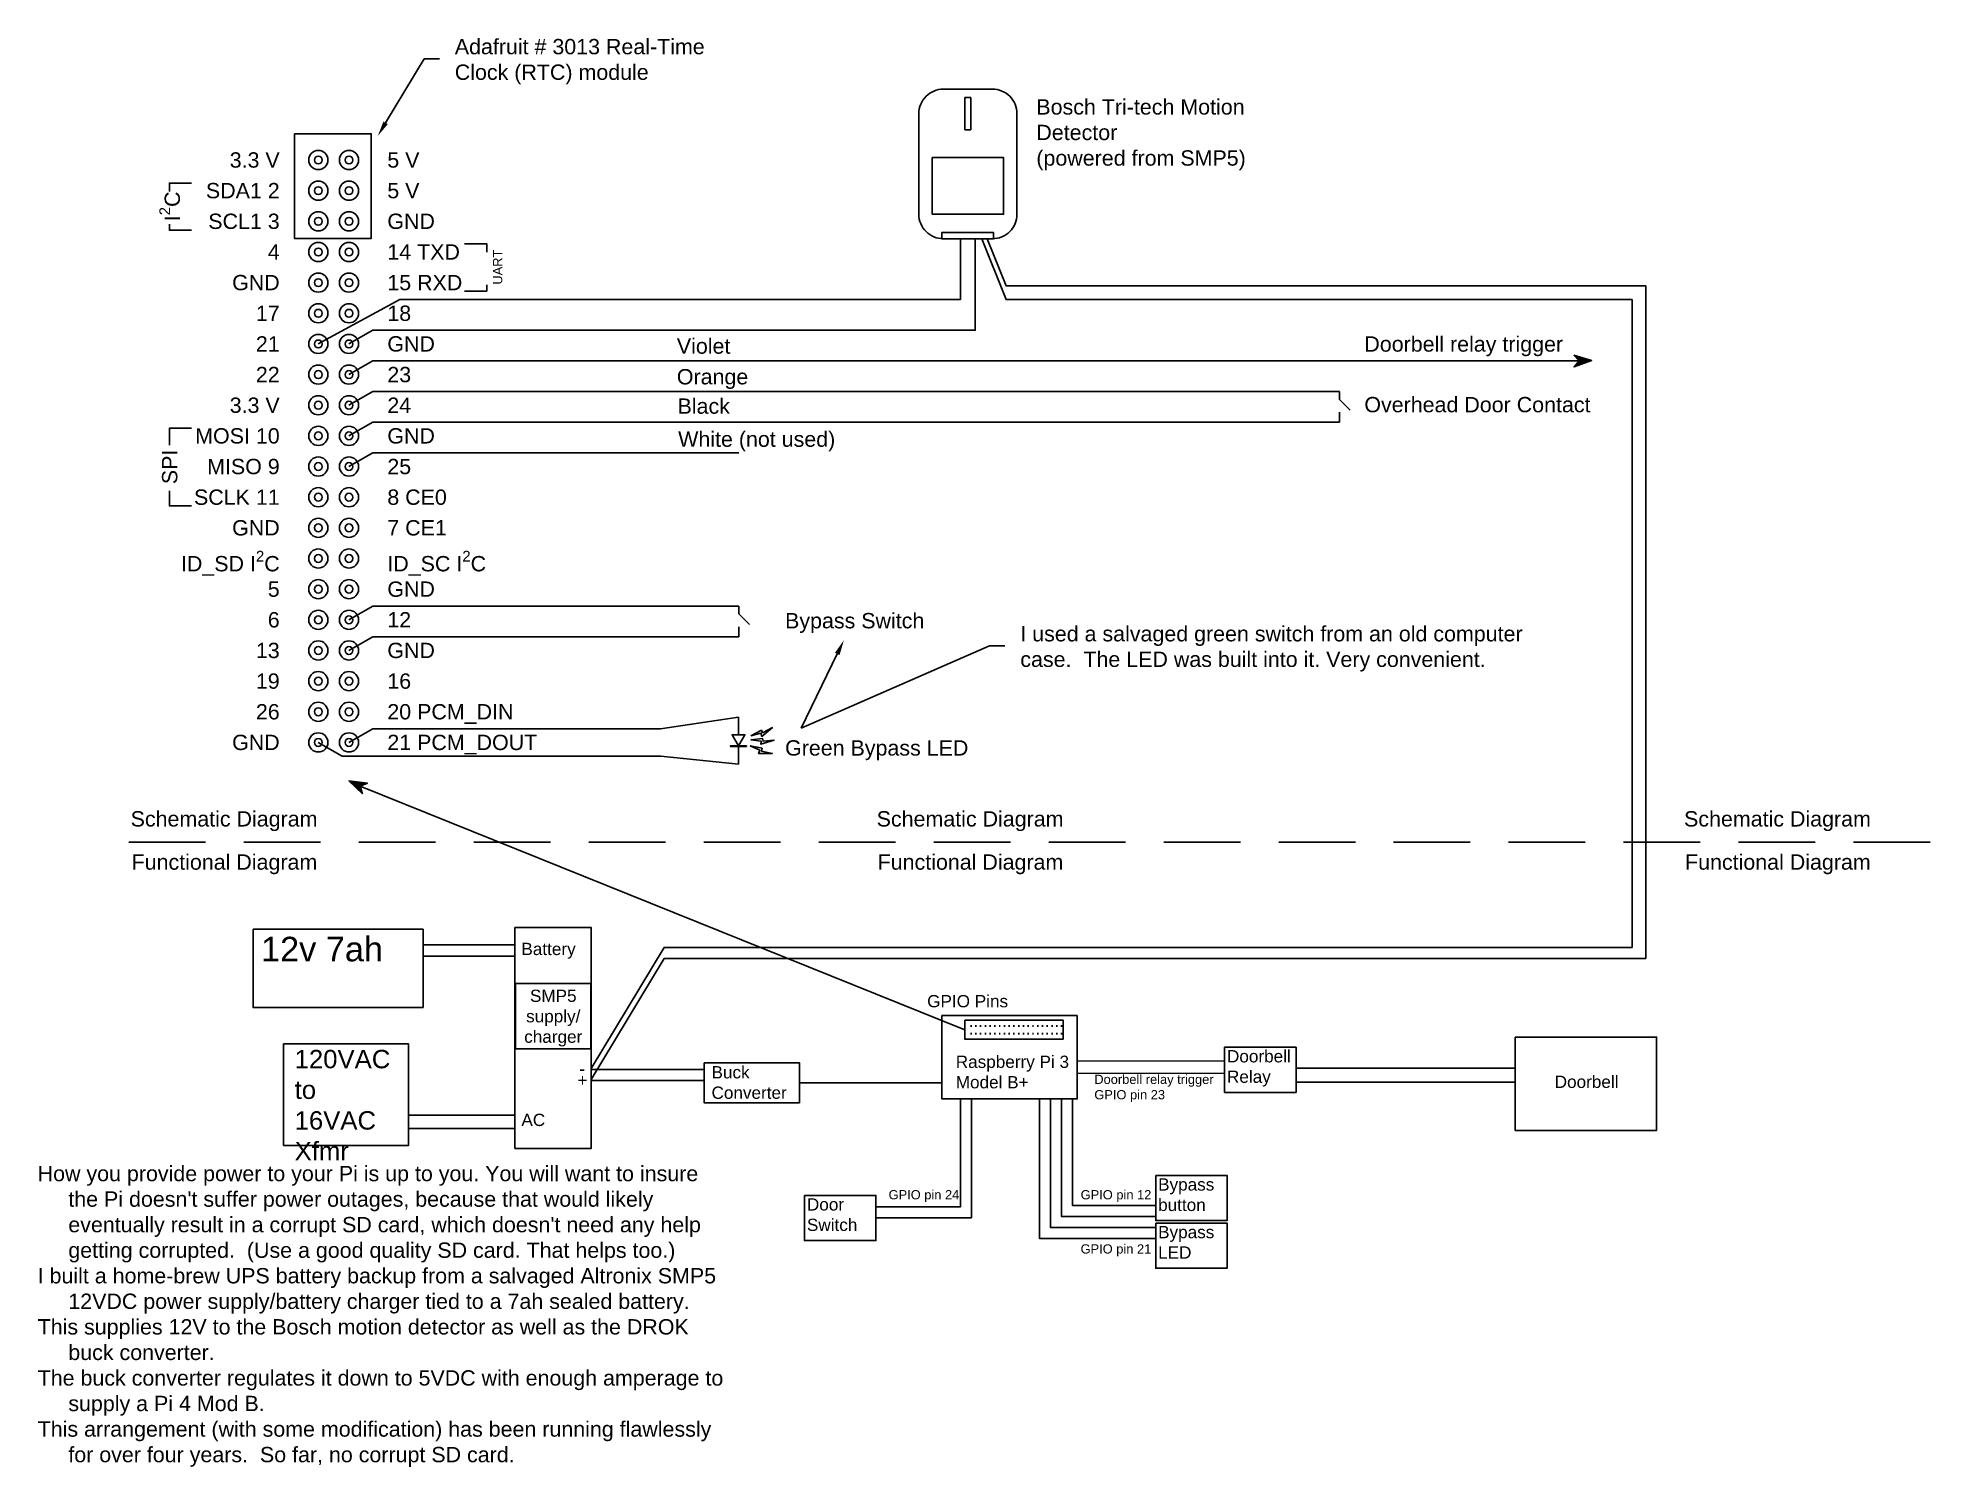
# Model space of a CAD drawing. Header units: inches. Extents: x 1.98 to 8.2, y -1.98 to 2.69.
import ezdxf
from ezdxf import colors
from ezdxf.entities.mleader import LeaderData, LeaderLine
from ezdxf.math import Vec2, Vec3

# ---------------------------------------------------------------- set-up
doc = ezdxf.new("R2010")
doc.units = ezdxf.units.IN
doc.header["$MEASUREMENT"] = 0
doc.linetypes.add('DASHED2', pattern=[0.375, 0.25, -0.125])
doc.styles.add('Clark Text', font='arial.ttf')
doc.styles.get("Standard").update_dxf_attribs({"font": 'arial.ttf'})

# ---------------------------------------------------------------- blocks, each defined once
blk = doc.blocks.new('RASPBERRY_PI_40-PIN_HEADER')
for points in [[(1.3902, 1.845), (1.3902, 1.8723), (1.462, 1.8723)], [(1.3902, 1.7382), (1.3902, 1.7181), (1.462, 1.7181)], [(2.425, 1.6469), (2.425, 1.6742), (2.353, 1.6742)], [(2.425, 1.5401), (2.425, 1.5199), (2.353, 1.5199)], [(1.3902, 1.0177), (1.3902, 1.0723), (1.462, 1.0723)], [(1.3902, 0.8686), (1.3902, 0.819), (1.462, 0.819)]]:
    blk.add_lwpolyline(points)
for centre, radius in [((1.8758, 1.9475), 0.0312), ((1.8758, 1.9475), 0.0128), ((1.9758, 1.9475), 0.0312), ((1.9758, 1.9475), 0.0128), ((1.8758, 1.8475), 0.0312), ((1.9758, 1.8475), 0.0312), ((1.8758, 1.8475), 0.0128), ((1.9758, 1.8475), 0.0128), ((1.8758, 1.7475), 0.0312), ((1.8758, 1.7475), 0.0128), ((1.9758, 1.7475), 0.0312), ((1.9758, 1.7475), 0.0128), ((1.8758, 1.6475), 0.0312), ((1.8758, 1.6475), 0.0128), ((1.9758, 1.6475), 0.0312), ((1.9758, 1.6475), 0.0128), ((1.8758, 1.5475), 0.0312), ((1.8758, 1.5475), 0.0128), ((1.9758, 1.5475), 0.0312), ((1.9758, 1.5475), 0.0128), ((1.8758, 1.4475), 0.0312), ((1.8758, 1.4475), 0.0128), ((1.9758, 1.4475), 0.0312), ((1.9758, 1.4475), 0.0128), ((1.8758, 1.3475), 0.0312), ((1.9758, 1.3475), 0.0312), ((1.8758, 1.3475), 0.0128), ((1.9758, 1.3475), 0.0128), ((1.8758, 1.2475), 0.0312), ((1.8758, 1.2475), 0.0128), ((1.9758, 1.2475), 0.0312), ((1.9758, 1.2475), 0.0128), ((1.8758, 1.1475), 0.0312), ((1.8758, 1.1475), 0.0128), ((1.9758, 1.1475), 0.0312), ((1.9758, 1.1475), 0.0128), ((1.8758, 1.0475), 0.0312), ((1.8758, 1.0475), 0.0128), ((1.9758, 1.0475), 0.0312), ((1.9758, 1.0475), 0.0128), ((1.8758, 0.9475), 0.0312), ((1.8758, 0.9475), 0.0128), ((1.9758, 0.9475), 0.0312), ((1.9758, 0.9475), 0.0128), ((1.8758, 0.8475), 0.0312), ((1.9758, 0.8475), 0.0312), ((1.8758, 0.8475), 0.0128), ((1.9758, 0.8475), 0.0128), ((1.8758, 0.7475), 0.0312), ((1.8758, 0.7475), 0.0128), ((1.9758, 0.7475), 0.0312), ((1.9758, 0.7475), 0.0128), ((1.8758, 0.6475), 0.0312), ((1.8758, 0.6475), 0.0128), ((1.9758, 0.6475), 0.0312), ((1.9758, 0.6475), 0.0128), ((1.8758, 0.5475), 0.0312), ((1.8758, 0.5475), 0.0128), ((1.9758, 0.5475), 0.0312), ((1.9758, 0.5475), 0.0128), ((1.8758, 0.4475), 0.0312), ((1.8758, 0.4475), 0.0128), ((1.9758, 0.4475), 0.0312), ((1.9758, 0.4475), 0.0128), ((1.8758, 0.3475), 0.0312), ((1.9758, 0.3475), 0.0312), ((1.8758, 0.3475), 0.0128), ((1.9758, 0.3475), 0.0128), ((1.8758, 0.2475), 0.0312), ((1.8758, 0.2475), 0.0128), ((1.9758, 0.2475), 0.0312), ((1.9758, 0.2475), 0.0128), ((1.8758, 0.1475), 0.0312), ((1.8758, 0.1475), 0.0128), ((1.9758, 0.1475), 0.0312), ((1.9758, 0.1475), 0.0128), ((1.8758, 0.0475), 0.0312), ((1.9758, 0.0475), 0.0312), ((1.8758, 0.0475), 0.0128), ((1.9758, 0.0475), 0.0128)]:
    blk.add_circle(centre, radius)
at = {"char_height": 0.05, "style": 'Clark Text'}
for s, width, insert, attachment_point in [('3.3 V', 0.307344, (1.7498, 1.9726), 3), ('5 V', 0.307344, (2.1008, 1.9726), 1), ('SDA1 2', 0.307344, (1.7498, 1.8726), 3), ('5 V', 0.307344, (2.1008, 1.8726), 1), ('SCL1 3', 0.307344, (1.7498, 1.7726), 3), ('GND', 0.307344, (2.1008, 1.7726), 1), ('4', 0.307344, (1.7498, 1.6726), 3), ('14 TXD', 0.307344, (2.1008, 1.6726), 1), ('GND', 0.307344, (1.7498, 1.5726), 3), ('15 RXD', 0.307344, (2.1008, 1.5726), 1), ('17', 0.307344, (1.7498, 1.4726), 3), ('18', 0.307344, (2.1008, 1.4726), 1), ('21', 0.307344, (1.7498, 1.3726), 3), ('GND', 0.307344, (2.1008, 1.3726), 1), ('22', 0.307344, (1.7498, 1.2726), 3), ('23', 0.307344, (2.1008, 1.2726), 1), ('3.3 V', 0.307344, (1.7498, 1.1726), 3), ('24', 0.307344, (2.1008, 1.1726), 1), ('MOSI 10', 0.307344, (1.7498, 1.0726), 3), ('GND', 0.307344, (2.1008, 1.0726), 1), ('MISO 9', 0.307344, (1.7498, 0.9726), 3), ('25', 0.307344, (2.1008, 0.9726), 1), ('SCLK 11', 0.307344, (1.7498, 0.8726), 3), ('8 CE0', 0.307344, (2.1008, 0.8726), 1), ('GND', 0.307344, (1.7498, 0.7726), 3), ('7 CE1', 0.307344, (2.1008, 0.7726), 1), ('\\A1;ID_SD I{\\H0.7x;\\S2^ ;}C', 0.460604, (1.7498, 0.6726), 3), ('\\A1;ID_SC I{\\H0.7x;\\S2^ ;}C', 0.423204, (2.1008, 0.6726), 1), ('5', 0.307344, (1.7498, 0.5726), 3), ('GND', 0.307344, (2.1008, 0.5726), 1), ('6', 0.307344, (1.7498, 0.4726), 3), ('12', 0.307344, (2.1008, 0.4726), 1), ('13', 0.307344, (1.7498, 0.3726), 3), ('GND', 0.307344, (2.1008, 0.3726), 1), ('19', 0.307344, (1.7498, 0.2726), 3), ('16', 0.307344, (2.1008, 0.2726), 1), ('26', 0.307344, (1.7498, 0.1726), 3), ('20 PCM_DIN', 0.623859, (2.1008, 0.1726), 1), ('GND', 0.307344, (1.7498, 0.0726), 3), ('21 PCM_DOUT', 0.627191, (2.1008, 0.0726), 1)]:
    blk.add_mtext_dynamic_manual_height_columns(s, width=width, gutter_width=3.1625, heights=[0], dxfattribs=dict(at, insert=insert, attachment_point=attachment_point))
at = {"attachment_point": 5, "rotation": 90, "style": 'Clark Text'}
for s, insert, char_height in [('\\A1;I{\\H0.7x;\\S2^ ;}C', (1.3913, 1.7962), 0.05), ('UART', (2.4607, 1.5981), 0.03), ('SPI', (1.3913, 0.9463), 0.05)]:
    blk.add_mtext_dynamic_manual_height_columns(s, width=0.307344, gutter_width=3.1625, heights=[0], dxfattribs=dict(at, insert=insert, char_height=char_height))
blk = doc.blocks.new('LED-Schematic')
for points in [[(0, 0.191), (0, 0.306)], [(-0.08, 0.158), (-0.158, 0.167), (-0.161, 0.149), (-0.232, 0.157), (-0.147, 0.129), (-0.148, 0.15), (-0.08, 0.158)], [(-0.08, 0.184), (-0.15, 0.221), (-0.158, 0.205), (-0.222, 0.238), (-0.153, 0.181), (-0.147, 0.201), (-0.08, 0.184)], [(-0.076, 0.12), (-0.154, 0.103), (-0.15, 0.085), (-0.22, 0.07), (-0.131, 0.07), (-0.139, 0.09), (-0.076, 0.12)], [(0, 0), (0, 0.115)]]:
    blk.add_lwpolyline(points)
for points in [[(0, 0.119), (0.042, 0.191), (-0.042, 0.191)], [(-0.052, 0.119), (0.052, 0.119), (0.052, 0.115), (-0.052, 0.115)]]:
    blk.add_lwpolyline(points, close=True)

msp = doc.modelspace()

# ---------------------------------------------------------------- hatches: boundary and pattern name
h = msp.add_hatch(color=256)
h.dxf.hatch_style = 1
h.paths.add_polyline_path([(6.987, 1.6518), (7.0049, 1.6329), (6.9882, 1.6129), (7.0454, 1.634)])
h = msp.add_hatch(color=256)
h.dxf.hatch_style = 1
h.paths.add_polyline_path([(3.0363, 0.2203), (3.0289, 0.2453), (3.0528, 0.2555), (2.9922, 0.2624)])

# ---------------------------------------------------------------- linework, layer by layer
for p, q in [((4.2645, 1.5329), (6.2234, 1.5329)), ((4.2645, 1.4329), (6.2234, 1.4329)), ((5.0008, -0.549), (3.0289, 0.2453))]:
    msp.add_line(p, q)
msp.add_lwpolyline([(4.9311, 2.5193), (5.0913, 2.5193, -0.414214), (5.1713, 2.4393), (5.1713, 2.1112, -0.414214), (5.0913, 2.0312), (4.9311, 2.0312, -0.414214), (4.8511, 2.1112), (4.8511, 2.4393, -0.414214)], format="xyb", close=True)
for points in [[(5.0016, 2.4915), (5.0207, 2.4915), (5.0207, 2.3869), (5.0016, 2.3869)], [(2.8147, 2.3739), (3.065, 2.3739), (3.065, 2.0323), (2.8147, 2.0323)], [(4.8947, 2.2962), (5.1276, 2.2962), (5.1276, 2.1112), (4.8947, 2.1112)], [(4.9257, 2.0314), (5.0949, 2.0314), (5.0949, 2.0513), (4.9257, 2.0513)], [(6.987, 1.6518), (7.0049, 1.6329), (6.9882, 1.6129), (7.0454, 1.634)], [(3.0363, 0.2203), (3.0289, 0.2453), (3.0528, 0.2555), (2.9922, 0.2624)], [(2.6796, -0.2216), (3.2341, -0.2216), (3.2341, -0.4761), (2.6796, -0.4761)], [(3.534, -0.2159), (3.7829, -0.2159), (3.7829, -0.9363), (3.534, -0.9363)], [(4.9259, -0.5029), (5.3672, -0.5029), (5.3678, -0.7746), (4.9265, -0.7746)], [(5.0008, -0.5182), (5.3223, -0.5182), (5.3223, -0.5798), (5.0008, -0.5798)], [(2.7793, -0.5952), (3.187, -0.5952), (3.187, -0.9263), (2.7793, -0.9263)], [(5.8481, -0.6062), (6.0813, -0.6062), (6.0813, -0.7537), (5.8481, -0.7537)], [(6.7965, -0.5729), (7.2573, -0.5729), (7.2573, -0.8778), (6.7965, -0.8778)], [(4.1507, -0.6571), (4.4619, -0.6571), (4.4619, -0.7873), (4.1507, -0.7873)], [(5.6236, -1.0244), (5.8567, -1.0244), (5.8567, -1.1719), (5.6236, -1.1719)], [(4.4781, -1.0896), (4.7112, -1.0896), (4.7112, -1.2371), (4.4781, -1.2371)], [(5.6236, -1.1799), (5.8567, -1.1799), (5.8567, -1.3274), (5.6236, -1.3274)]]:
    msp.add_lwpolyline(points, close=True)
for points in [[(3.7829, -0.6756), (4.0207, -0.2807), (7.1774, -0.2807), (7.1774, 1.8329), (5.1358, 1.8329), (5.0569, 2.0312)], [(3.7829, -0.7113), (4.0207, -0.3164), (7.2222, -0.3164), (7.2222, 1.8781), (5.1358, 1.8781), (5.0738, 2.0312)], [(4.2645, 1.7329), (5.0354, 1.7329), (5.0354, 2.0314)], [(4.2645, 1.8329), (4.987, 1.8329), (4.987, 2.0312)], [(2.8926, 1.6881), (3.1579, 1.8329), (4.2645, 1.8329)], [(2.9926, 1.6881), (3.0702, 1.7329), (4.2645, 1.7329)], [(2.9926, 1.5881), (3.0702, 1.6329), (7.0046, 1.6329)], [(2.9926, 1.4881), (3.0702, 1.5329), (4.2645, 1.5329)], [(6.2234, 1.5329), (6.2234, 1.5071), (6.2582, 1.4724)], [(2.9926, 1.3881), (3.0702, 1.4329), (4.2645, 1.4329)], [(6.2234, 1.4329), (6.2234, 1.4652)], [(2.9926, 1.2881), (3.0702, 1.3329), (4.2645, 1.3329)], [(2.9926, 0.7881), (3.0702, 0.8329), (4.2645, 0.8329)], [(4.2645, 0.8329), (4.2645, 0.8071), (4.2993, 0.7724)], [(4.2645, 0.7329), (4.2645, 0.7652)], [(2.9926, 0.6881), (3.0702, 0.7329), (4.2645, 0.7329)], [(4.2628, 0.4705), (4.0084, 0.4329)], [(2.8926, 0.3881), (2.9702, 0.3433), (4.0098, 0.3433)], [(2.9926, 0.3881), (3.0702, 0.4329), (4.0084, 0.4329)], [(4.2628, 0.3174), (4.0098, 0.3433)], [(3.2341, -0.2719), (3.534, -0.2719)], [(3.2341, -0.3096), (3.534, -0.3096)], [(3.7829, -0.6793), (4.1507, -0.6793)], [(5.8481, -0.6508), (5.3675, -0.6519)], [(6.0813, -0.6748), (6.7965, -0.6748)], [(3.7829, -0.715), (4.1507, -0.715)], [(4.4619, -0.7222), (4.9259, -0.7222)], [(5.8481, -0.6909), (5.3675, -0.692)], [(6.0813, -0.7202), (6.7965, -0.7202)], [(4.7112, -1.127), (4.987, -1.127), (4.987, -0.7746)], [(4.7112, -1.1628), (5.0228, -1.1628), (5.0228, -0.7746)], [(5.6236, -1.2304), (5.2452, -1.2304), (5.2452, -0.7746)], [(5.6236, -1.1946), (5.281, -1.1946), (5.281, -0.7746)], [(5.6236, -1.1588), (5.3168, -1.1588), (5.3168, -0.7746)], [(5.6236, -1.123), (5.3526, -1.123), (5.3526, -0.7746)], [(3.187, -0.8274), (3.534, -0.8274)], [(3.187, -0.8709), (3.534, -0.8709)], [(4.7112, -1.127), (4.7112, -1.127)]]:
    msp.add_lwpolyline(points)
at = {"linetype": 'DASHED2'}
msp.add_lwpolyline([(2.2748, 0.0623), (8.2008, 0.0623)], dxfattribs=at)

# ---------------------------------------------------------------- block references
msp.add_blockref('RASPBERRY_PI_40-PIN_HEADER', (1.0168, 0.3406))
at = {"xscale": -0.5, "yscale": 0.5, "zscale": 0.5}
msp.add_blockref('LED-Schematic', (4.2628, 0.3174), dxfattribs=at)

# ---------------------------------------------------------------- texts
at = {"style": 'Clark Text'}
for s, width, insert, char_height, attachment_point in [('Bosch Tri-tech Motion Detector\\P(powered from SMP5)', 0.705445, (5.2344, 2.3705), 0.05, 4), ('Violet', 0.51073, (4.0619, 1.7061), 0.05, 1), ('Doorbell relay trigger', 0.807771, (6.3042, 1.7129), 0.05, 1), ('Orange', 0.51073, (4.0619, 1.6061), 0.05, 1), ('Black', 0.51073, (4.0642, 1.5103), 0.05, 1), ('Overhead Door Contact', 0.807771, (6.3042, 1.5151), 0.05, 1), ('White (not used)', 0.51073, (4.0662, 1.4025), 0.05, 1), ('Bypass Switch', 0.595436, (4.4149, 0.8103), 0.05, 1), ('Green Bypass LED', 0.680169, (4.4149, 0.3952), 0.05, 1), ('Schematic Diagram', 0.688345, (2.2804, 0.1638), 0.05, 1), ('Schematic Diagram', 0.688345, (4.7136, 0.1638), 0.05, 1), ('Schematic Diagram', 0.688345, (7.3469, 0.1638), 0.05, 1), ('Functional Diagram', 0.70116, (2.2836, 0.0229), 0.05, 1), ('Functional Diagram', 0.70116, (4.7168, 0.0229), 0.05, 1), ('Functional Diagram', 0.70116, (7.3501, 0.0229), 0.05, 1), ('12v 7ah', 0.505944, (2.7058, -0.246), 0.08, 1), ('Battery', 0.048038, (3.5549, -0.2656), 0.04, 1), ('GPIO Pins', 0.262944, (4.8783, -0.436), 0.04, 1), ('::::::::::::::::::::', 0.262944, (5.0139, -0.5248), 0.04, 1), ('120VAC to 16VAC\\PXfmr', 0.356727, (2.8153, -0.6149), 0.06, 1), ('Doorbell Relay', 0.262944, (5.8562, -0.6157), 0.04, 1), ('-', 0.048038, (3.7436, -0.6566), 0.04, 1), ('Buck Converter', 0.262944, (4.175, -0.6679), 0.04, 1), ('Raspberry Pi 3 Model B+', 0.38009, (4.9716, -0.6337), 0.04, 1), ('+', 0.048038, (3.738, -0.694), 0.04, 1), ('Doorbell relay trigger\\PGPIO pin 23', 0.404616, (5.4235, -0.6961), 0.03, 1), ('Doorbell', 0.262944, (6.925, -0.699), 0.04, 1), ('AC', 0.048038, (3.5549, -0.8233), 0.04, 1), ("\\pxi-2,l2;How you provide power to your Pi is up to you. You will want to insure the Pi doesn't suffer power outages, because that would likely eventually result in a corrupt SD card, which doesn't need any help getting corrupted.  (Use a good quality SD card. That helps too.)\\PI built a home-brew UPS battery backup from a salvaged Altronix SMP5 12VDC power supply/battery charger tied to a 7ah sealed battery. \\PThis supplies 12V to the Bosch motion detector as well as the DROK buck converter.\\PThe buck converter regulates it down to 5VDC with enough amperage to supply a Pi 4 Mod B.\\PThis arrangement (with some modification) has been running flawlessly for over four years.  So far, no corrupt SD card.", 2.242255, (1.9772, -1.4842), 0.05, 4), ('Bypass button', 0.262944, (5.6316, -1.0339), 0.04, 1), ('Door Switch', 0.262944, (4.4861, -1.099), 0.04, 1), ('GPIO pin 24', 0.404616, (4.7525, -1.0724), 0.03, 1), ('GPIO pin 12', 0.404616, (5.3789, -1.0724), 0.03, 1), ('Bypass LED', 0.262944, (5.6316, -1.1893), 0.04, 1), ('GPIO pin 21', 0.404616, (5.3787, -1.2492), 0.03, 1)]:
    msp.add_mtext_dynamic_manual_height_columns(s, width=width, gutter_width=3.1625, heights=[0], dxfattribs=dict(at, insert=insert, char_height=char_height, attachment_point=attachment_point))
at = {"insert": (3.6588, -0.5112), "char_height": 0.04, "attachment_point": 5, "style": 'Clark Text', "bg_fill": 16, "box_fill_scale": 1.5, "bg_fill_color": 256, "bg_fill_transparency": 0}
msp.add_mtext_dynamic_manual_height_columns('SMP5\\Psupply/\\Pcharger', width=0.205273, gutter_width=3.1625, heights=[0], dxfattribs=at)

# ---------------------------------------------------------------- leaders
ml = msp.add_multileader_mtext('Standard')
ml.set_content('Adafruit # 3013 Real-Time Clock (RTC) module', color=256)
ml.set_leader_properties()
ml.build(insert=Vec2(0, 0))
ml.multileader.update_dxf_attribs({"text_left_attachment_type": 7, "text_right_attachment_type": 7, "dogleg_length": 0.05, "arrow_head_size": 0.05})
ctx = ml.context
ctx.base_point, ctx.char_height, ctx.arrow_head_size, ctx.landing_gap_size, ctx.plane_origin = Vec3(3.2876, 2.6183), 0.05, 0.05, 0.05, Vec3(3.4376, 2.6801)
ctx.left_attachment, ctx.right_attachment = 7, 7
notes = []
notes.append((ctx, [(0, (1, 1, 0), (3.2376, 2.6183), (1, 0), 0.05, [(1, [(3.0863, 2.3664)], 0, [])])]))
ctx.mtext.insert, ctx.mtext.width, ctx.mtext.flow_direction = Vec3(3.3376, 2.683), 0.836794, 5
ml = msp.add_multileader_mtext('Standard')
ml.set_content('I used a salvaged green switch from an old computer case.  The LED was built into it. Very convenient.', color=256)
ml.set_leader_properties()
ml.build(insert=Vec2(0, 0))
ml.multileader.update_dxf_attribs({"text_left_attachment_type": 7, "text_right_attachment_type": 7, "dogleg_length": 0.05, "arrow_head_size": 0.05})
ctx = ml.context
ctx.base_point, ctx.char_height, ctx.arrow_head_size, ctx.landing_gap_size, ctx.plane_origin = Vec3(5.1321, 0.703), 0.05, 0.05, 0.05, Vec3(4.8192, 0.7488)
ctx.left_attachment, ctx.right_attachment = 7, 7
notes.append((ctx, [(0, (1, 1, 0), (5.0821, 0.703), (1, 0), 0.05, [(1, [(4.6069, 0.7218), (4.4679, 0.435)], 0, [])])]))
ctx.mtext.insert, ctx.mtext.width, ctx.mtext.flow_direction = Vec3(5.1821, 0.7677), 1.794775, 5
for ctx, leaders in notes:
    for number, flags, end, landing, length, lines in leaders:
        leader = LeaderData()
        leader.index, (leader.has_last_leader_line, leader.has_dogleg_vector, leader.attachment_direction) = number, flags
        leader.last_leader_point, leader.dogleg_vector, leader.dogleg_length = Vec3(end), Vec3(landing), length
        for number, points, colour, breaks in lines:
            line = LeaderLine()
            line.index, line.vertices, line.color, line.breaks = number, Vec3.list(points), colors.encode_raw_color(colour), breaks
            leader.lines.append(line)
        ctx.leaders.append(leader)

doc.saveas('drawing.dxf')
